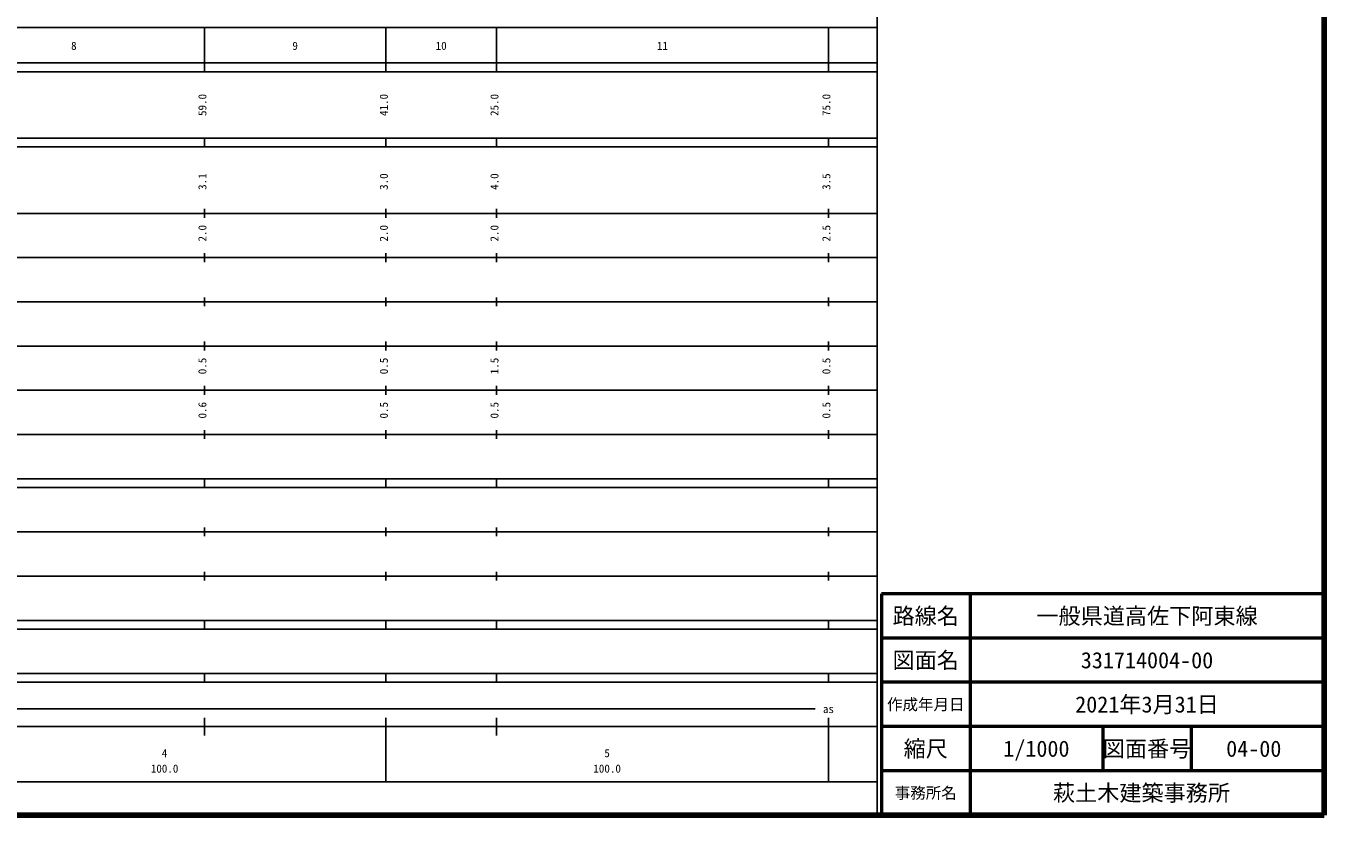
# Model space of a CAD drawing. Units: millimetres on the paper, enlarged 1000 times. Extents: x 40000 to 680000, y 20000 to 380000.
# Drawn here: x 386676 to 680000, y 20000 to 198357 of the extents above; entities that cross this region are included whole.
import ezdxf
from ezdxf.enums import TextEntityAlignment as Align

# ---------------------------------------------------------------- set-up
doc = ezdxf.new("R2010")
doc.units = ezdxf.units.MM
doc.header["$LTSCALE"] = 1000
for name, color, linetype, lineweight in [('M-TTL', 2, 'Continuous', 140), ('M-TTL-BAND', 7, 'Continuous', 25), ('M-TTL-FRAM', 2, 'Continuous', 50), ('M-TTL-LINE', 7, 'Continuous', 50)]:
    doc.layers.add(name, color=color, linetype=linetype, lineweight=lineweight)
doc.layers.add('M-TTL-TXT', color=7, linetype='Continuous')
doc.styles.add('ＭＳ ゴシック', font='')
doc.styles.get('ＭＳ ゴシック').set_extended_font_data('MS Gothic')

msp = doc.modelspace()

# ---------------------------------------------------------------- linework, layer by layer
at = {"layer": 'M-TTL'}
for p, q in [((680000, 20000), (680000, 380000)), ((40000, 20000), (680000, 20000))]:
    msp.add_line(p, q, dxfattribs=at)
at = {"layer": 'M-TTL-BAND'}
for p, q in [((579000, 20000), (579000, 370000)), ((68000, 198000), (579000, 198000)), ((427000, 188000), (427000, 198000)), ((468000, 188000), (468000, 198000)), ((493000, 188000), (493000, 198000)), ((568000, 188000), (568000, 198000)), ((40000, 190000), (579000, 190000)), ((40000, 188000), (579000, 188000)), ((40000, 173000), (579000, 173000)), ((40000, 171000), (579000, 171000)), ((427000, 171000), (427000, 173000)), ((468000, 171000), (468000, 173000)), ((493000, 171000), (493000, 173000)), ((568000, 171000), (568000, 173000)), ((40000, 156000), (579000, 156000)), ((427000, 155000), (427000, 157000)), ((468000, 155000), (468000, 157000)), ((493000, 155000), (493000, 157000)), ((568000, 155000), (568000, 157000)), ((427000, 145000), (427000, 147000)), ((468000, 145000), (468000, 147000)), ((493000, 145000), (493000, 147000)), ((568000, 145000), (568000, 147000)), ((46000, 146000), (579000, 146000)), ((52000, 136000), (579000, 136000)), ((427000, 135000), (427000, 137000)), ((468000, 135000), (468000, 137000)), ((493000, 135000), (493000, 137000)), ((568000, 135000), (568000, 137000)), ((427000, 125000), (427000, 127000)), ((468000, 125000), (468000, 127000)), ((493000, 125000), (493000, 127000)), ((568000, 125000), (568000, 127000)), ((46000, 126000), (579000, 126000)), ((52000, 116000), (579000, 116000)), ((427000, 115000), (427000, 117000)), ((468000, 115000), (468000, 117000)), ((493000, 115000), (493000, 117000)), ((568000, 115000), (568000, 117000)), ((46000, 106000), (579000, 106000)), ((427000, 105000), (427000, 107000)), ((468000, 105000), (468000, 107000)), ((493000, 105000), (493000, 107000)), ((568000, 105000), (568000, 107000)), ((40000, 96000), (579000, 96000)), ((40000, 94000), (579000, 94000)), ((427000, 94000), (427000, 96000)), ((468000, 94000), (468000, 96000)), ((493000, 94000), (493000, 96000)), ((568000, 94000), (568000, 96000)), ((49000, 84000), (579000, 84000)), ((427000, 83000), (427000, 85000)), ((468000, 83000), (468000, 85000)), ((493000, 83000), (493000, 85000)), ((568000, 83000), (568000, 85000)), ((40000, 74000), (579000, 74000)), ((427000, 73000), (427000, 75000)), ((468000, 73000), (468000, 75000)), ((493000, 73000), (493000, 75000)), ((568000, 73000), (568000, 75000)), ((40000, 64000), (579000, 64000)), ((40000, 62000), (579000, 62000)), ((427000, 62000), (427000, 64000)), ((468000, 62000), (468000, 64000)), ((493000, 62000), (493000, 64000)), ((568000, 62000), (568000, 64000)), ((40000, 52000), (579000, 52000)), ((40000, 50000), (579000, 50000)), ((427000, 50000), (427000, 52000)), ((468000, 50000), (468000, 52000)), ((493000, 50000), (493000, 52000)), ((568000, 50000), (568000, 52000)), ((71000, 44000), (565000, 44000)), ((427000, 38000), (427000, 42000)), ((468000, 27500), (468000, 42000)), ((493000, 38000), (493000, 42000)), ((568000, 27500), (568000, 42000)), ((40000, 40000), (579000, 40000)), ((68000, 27500), (579000, 27500))]:
    msp.add_line(p, q, dxfattribs=at)
at = {"layer": 'M-TTL-FRAM'}
for p, q in [((680000, 70000), (580000, 70000)), ((580000, 70000), (580000, 20000))]:
    msp.add_line(p, q, dxfattribs=at)
at = {"layer": 'M-TTL-LINE'}
for p, q in [((600000, 70000), (600000, 20000)), ((680000, 60000), (580000, 60000)), ((680000, 50000), (580000, 50000)), ((680000, 40000), (580000, 40000)), ((630000, 40000), (630000, 30000)), ((650000, 40000), (650000, 30000)), ((680000, 30000), (580000, 30000))]:
    msp.add_line(p, q, dxfattribs=at)

# ---------------------------------------------------------------- texts
at = {"layer": 'M-TTL-BAND', "style": 'ＭＳ ゴシック'}
for s, p in [('8', (397500, 192405)), ('9', (447500, 192405)), ('10', (480500, 192405)), ('11', (530500, 192405)), ('as', (568000, 42500)), ('4', (418000, 32523)), ('5', (518000, 32523)), ('100.0', (418000, 29033)), ('100.0', (518000, 29033))]:
    msp.add_text(s, height=1833, dxfattribs=at).set_placement(p, align=Align.BOTTOM_CENTER)
for s, p in [('59.0', (428000, 180500)), ('41.0', (469000, 180500)), ('25.0', (494000, 180500)), ('75.0', (569000, 180500)), ('3.1', (428000, 163174)), ('3.0', (469000, 163174)), ('4.0', (494000, 163174)), ('3.5', (569000, 163174)), ('2.0', (428000, 151500)), ('2.0', (469000, 151500)), ('2.0', (494000, 151500)), ('2.5', (569000, 151500)), ('0.5', (428000, 121500)), ('0.5', (469000, 121500)), ('1.5', (494000, 121500)), ('0.5', (569000, 121500)), ('0.6', (428000, 111500)), ('0.5', (469000, 111500)), ('0.5', (494000, 111500)), ('0.5', (569000, 111500))]:
    msp.add_text(s, height=1833, rotation=90, dxfattribs=at).set_placement(p, align=Align.BOTTOM_CENTER)
at = {"layer": 'M-TTL-TXT', "style": 'ＭＳ ゴシック'}
for s, height, p in [('路線名', 3666, (590000, 65000)), ('路線名', 3666, (590000, 65000)), ('一般県道高佐下阿東線', 3666, (640000, 65000)), ('図面名', 3666, (590000, 55000)), ('図面名', 3666, (590000, 55000)), ('331714004-00', 3666, (640000, 55000)), ('2021年3月31日', 3666, (640000, 45000)), ('作成年月日', 2566, (590000, 45000)), ('作成年月日', 2566, (590000, 45000)), ('縮尺', 3666, (590000, 35000)), ('縮尺', 3666, (590000, 35000)), ('1/1000', 3666, (615000, 35000)), ('図面番号', 3666, (640000, 35000)), ('図面番号', 3666, (640000, 35000)), ('04-00', 3666, (664125, 35000)), ('事務所名', 2566, (590000, 25000)), ('事務所名', 2566, (590000, 25000)), ('萩土木建築事務所 ', 3666, (640000, 25000))]:
    msp.add_text(s, height=height, dxfattribs=at).set_placement(p, align=Align.MIDDLE_CENTER)

doc.saveas('drawing.dxf')
